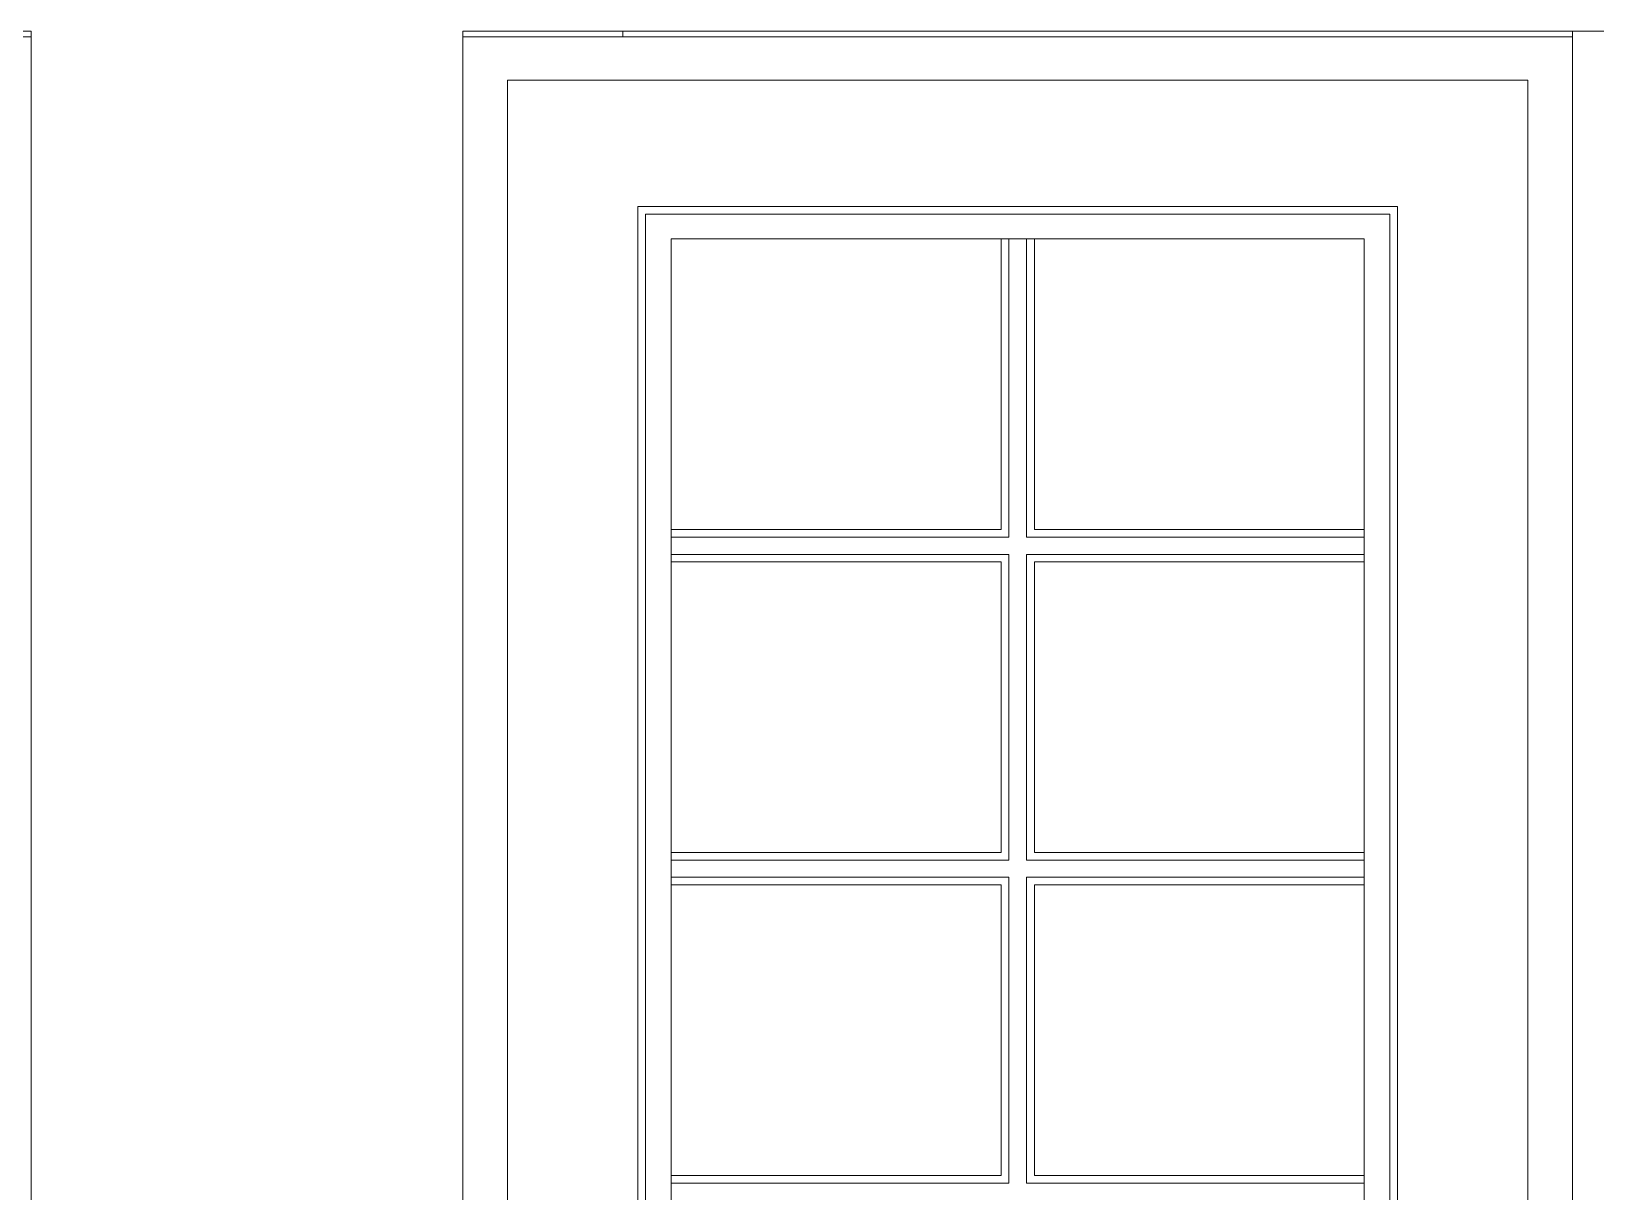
# Model space of a CAD drawing. Header units: inches. Extents: x -10117506 to -5032697, y -6529230 to -3254494.
# Drawn here: x -5047759.1 to -5047708.4, y -3261580.8 to -3261543.2 of the extents above; entities that cross this region are included whole.
import ezdxf

# ---------------------------------------------------------------- set-up
doc = ezdxf.new("R2010")
doc.units = ezdxf.units.IN
doc.header["$LTSCALE"] = 2
doc.header["$MEASUREMENT"] = 0
doc.layers.add('window', color=4, linetype='CONTINUOUS', lineweight=13)

msp = doc.modelspace()

# ---------------------------------------------------------------- linework, layer by layer
at = {"layer": 'window'}
for p, q in [((-5047849.133, -3261543.209), (-5047759.133, -3261543.209)), ((-5047759.133, -3261543.394), (-5047795.133, -3261543.394)), ((-5047759.133, -3261589.209), (-5047759.133, -3261543.209)), ((-5047745.133, -3261589.209), (-5047745.133, -3261543.209)), ((-5047655.133, -3261543.209), (-5047745.133, -3261543.209)), ((-5047745.133, -3261543.394), (-5047709.133, -3261543.394)), ((-5047739.941, -3261543.394), (-5047739.941, -3261543.209)), ((-5047709.133, -3261543.394), (-5047709.133, -3261543.209)), ((-5047709.133, -3261543.394), (-5047709.133, -3261589.209)), ((-5047710.58, -3261544.791), (-5047743.687, -3261544.791)), ((-5047743.687, -3261589.209), (-5047743.687, -3261544.791)), ((-5047710.58, -3261544.791), (-5047710.58, -3261589.209)), ((-5047714.81, -3261548.894), (-5047739.457, -3261548.894)), ((-5047739.457, -3261589.209), (-5047739.457, -3261548.894)), ((-5047715.062, -3261549.139), (-5047739.205, -3261549.139)), ((-5047739.205, -3261549.139), (-5047739.205, -3261589.209)), ((-5047715.062, -3261589.209), (-5047715.062, -3261549.139)), ((-5047714.81, -3261548.894), (-5047714.81, -3261589.209)), ((-5047715.89, -3261549.942), (-5047738.377, -3261549.942)), ((-5047738.377, -3261589.209), (-5047738.377, -3261549.942)), ((-5047727.673, -3261549.942), (-5047727.673, -3261559.371)), ((-5047727.421, -3261559.616), (-5047727.421, -3261549.942)), ((-5047726.845, -3261549.942), (-5047726.845, -3261559.616)), ((-5047726.593, -3261549.942), (-5047726.593, -3261559.371)), ((-5047715.89, -3261589.209), (-5047715.89, -3261549.942)), ((-5047727.673, -3261559.371), (-5047738.377, -3261559.371)), ((-5047715.89, -3261559.371), (-5047726.593, -3261559.371)), ((-5047738.377, -3261559.616), (-5047727.421, -3261559.616)), ((-5047726.845, -3261559.616), (-5047715.89, -3261559.616)), ((-5047727.421, -3261560.175), (-5047738.377, -3261560.175)), ((-5047727.673, -3261560.419), (-5047738.377, -3261560.419)), ((-5047727.673, -3261560.419), (-5047727.673, -3261569.848)), ((-5047727.421, -3261570.093), (-5047727.421, -3261560.175)), ((-5047715.89, -3261560.175), (-5047726.845, -3261560.175)), ((-5047726.845, -3261560.175), (-5047726.845, -3261570.093)), ((-5047715.89, -3261560.419), (-5047726.593, -3261560.419)), ((-5047726.593, -3261560.419), (-5047726.593, -3261569.848)), ((-5047727.673, -3261569.848), (-5047738.377, -3261569.848)), ((-5047738.377, -3261570.093), (-5047727.421, -3261570.093)), ((-5047726.845, -3261570.093), (-5047715.89, -3261570.093)), ((-5047715.89, -3261569.848), (-5047726.593, -3261569.848)), ((-5047727.421, -3261570.651), (-5047738.377, -3261570.651)), ((-5047727.673, -3261570.896), (-5047738.377, -3261570.896)), ((-5047727.673, -3261570.896), (-5047727.673, -3261580.325)), ((-5047727.421, -3261580.569), (-5047727.421, -3261570.651)), ((-5047715.89, -3261570.651), (-5047726.845, -3261570.651)), ((-5047726.845, -3261570.651), (-5047726.845, -3261580.569)), ((-5047715.89, -3261570.896), (-5047726.593, -3261570.896)), ((-5047726.593, -3261570.896), (-5047726.593, -3261580.325)), ((-5047727.673, -3261580.325), (-5047738.377, -3261580.325)), ((-5047738.377, -3261580.569), (-5047727.421, -3261580.569)), ((-5047726.845, -3261580.569), (-5047715.89, -3261580.569)), ((-5047715.89, -3261580.325), (-5047726.593, -3261580.325))]:
    msp.add_line(p, q, dxfattribs=at)

doc.saveas('drawing.dxf')
